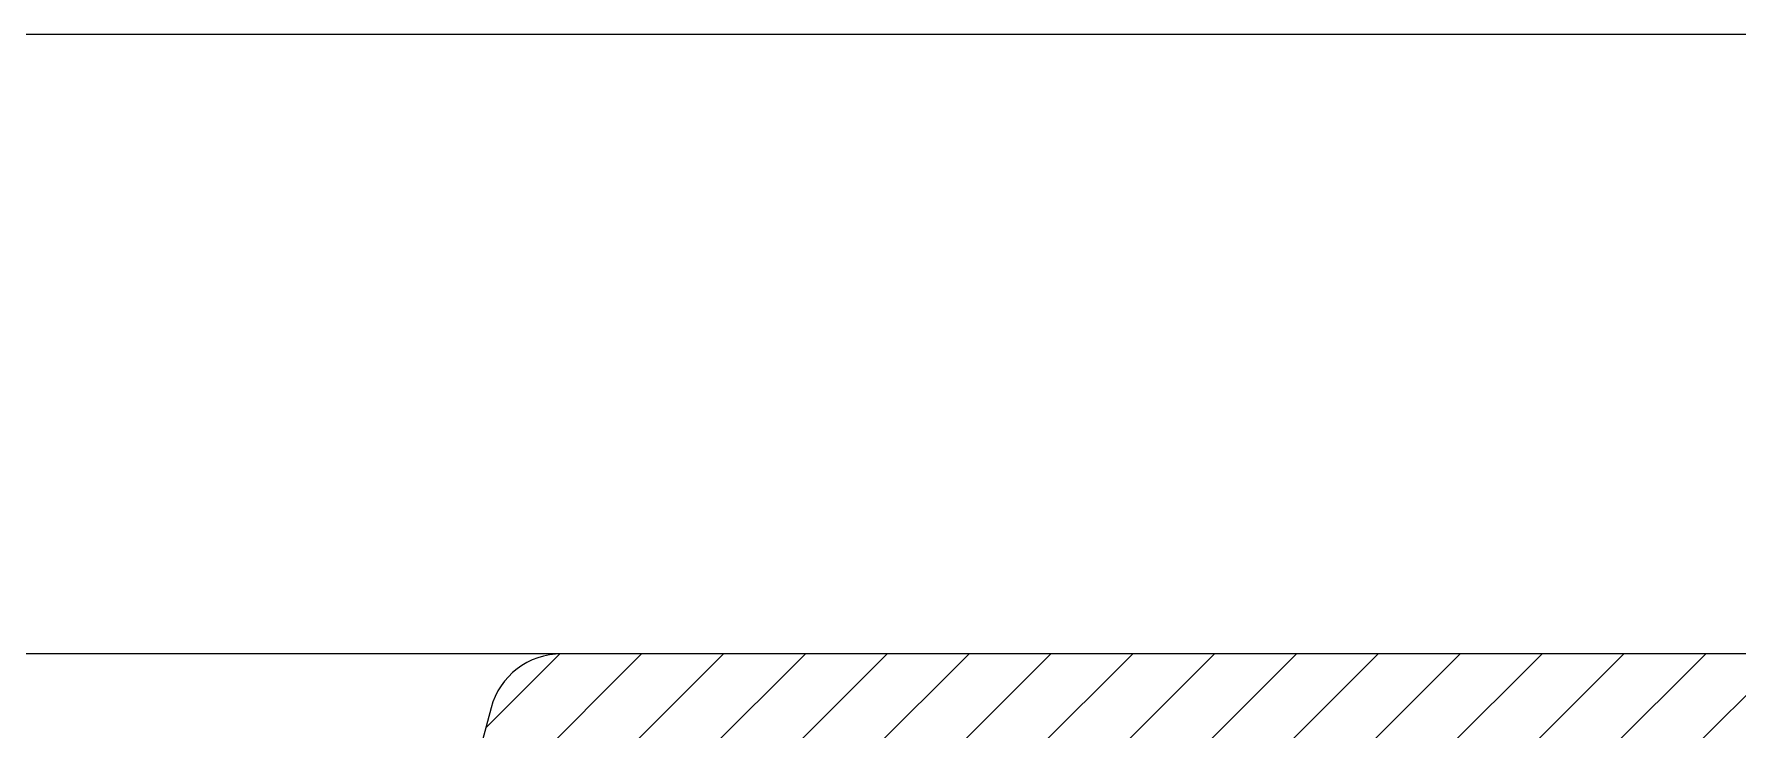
# Model space of a CAD drawing. Header units: millimetres. Extents: x -20000 to 230000, y -17405 to 24510.
# Drawn here: x 45034.92 to 45081.65, y -15374.16 to -15355.07 of the extents above; entities that cross this region are included whole.
import ezdxf

# ---------------------------------------------------------------- set-up
doc = ezdxf.new("R2010")
doc.units = ezdxf.units.MM
doc.layers.get('0').update_dxf_attribs({"lineweight": 13})
doc.layers.add('1 - Aluminium', color=150, linetype='Continuous', lineweight=13)
doc.layers.add('1 - PVC', color=7, linetype='Continuous', lineweight=13)

# ---------------------------------------------------------------- blocks, each defined once
blk = doc.blocks.new('Rehau - Gamme Performance - Z55')
at = {"layer": '1 - PVC'}
h = blk.add_hatch(dxfattribs=at)
h.set_pattern_fill('ANSI31', color=256, scale=0.5, angle=90, style=0)
h.set_pattern_definition([(225, (0, 0), (-1.122532015133644, 1.122532015133644), [])])
edge = h.paths.add_edge_path(flags=16)
edge.add_line((-65.87251832466427, 51.19881142177838), (-65.47091301459295, 49.70000000000073))
edge.add_line((-65.47091301459295, 49.70000000000073), (-56, 49.70000000000073))
edge.add_line((-56, 49.70000000000073), (-56, 57.29999999999927))
edge.add_line((-56, 57.29999999999927), (-69.57885222706682, 57.29999999999928))
edge.add_line((-69.57885222706682, 57.29999999999928), (-70.677443916029, 53.19999999999892))
edge.add_line((-70.677443916029, 53.19999999999892), (-68.48051805564319, 53.19999999999892))
edge.add_arc((-68.48051805564319, 50.50000000000004), 2.69999999999888, 15.000000000040075, 90, ccw=False)
h.paths.add_polyline_path([(-27.20000000352593, 57.30000000000109), (-27.20000000352593, 49.70000000000073), (-55, 49.70000000000073), (-55, 57.30000000000109)], flags=16)
edge = h.paths.add_edge_path()
edge.add_line((-52.29999999999563, 5.000000000000004), (-54.5, 5.000000000000004))
edge.add_arc((-54.5, 4.500000000000004), 0.5, 90, 180)
edge.add_line((-55, 4.500000000000004), (-55, 1.000000000000004))
edge.add_arc((-54, 1.000000000000003), 1, 180, 270)
edge.add_line((-54, 3.306546357697854e-15), (-2, 1.224646799147351e-16))
edge.add_arc((-2, 2), 2, 270, 360)
edge.add_line((1.224646799147353e-16, 2), (8.572527594031472e-16, 14))
edge.add_line((8.572527594031472e-16, 14), (-3.005255888325336, 14))
edge.add_arc((-3.005255888324402, 13.80000000000172), 0.1999999999982798, 90.00000000026766, 165.00000000006)
edge.add_line((-3.198441053580608, 13.85176380902158), (-3.493185165250906, 12.75176380902121))
edge.add_arc((-3.299999999994521, 12.69999999999905), 0.1999999999990494, 164.9999999994347, 269.9999999996813)
edge.add_line((-3.299999999995634, 12.5), (-2.299999999995634, 12.5))
edge.add_arc((-2.299999999998362, 12.20000000000164), 0.2999999999983629, -5.210836206970271e-10, 89.99999999947892, ccw=False)
edge.add_line((-1.999999999999999, 12.19999999999891), (-1.999999999999999, 9.5))
edge.add_arc((-2.499999999999502, 9.499999999999503), 0.4999999999995028, -90.00000000005701, 5.701394911739044e-11, ccw=False)
edge.add_line((-2.5, 9), (-6.519481944349536, 9))
edge.add_arc((-6.519481944348197, 9.499999999998188), 0.4999999999981881, 194.9999999998352, 269.99999999984664, ccw=False)
edge.add_line((-7.002444857491354, 9.370590477448786), (-7.739777747883635, 12.12235428646818))
edge.add_arc((-7.449999999996928, 12.19999999999979), 0.3000000000002084, 90.0000000000307, 195.0000000001583, ccw=False)
edge.add_line((-7.449999999997089, 12.5), (-6.699999999997089, 12.5))
edge.add_arc((-6.699999999998201, 12.69999999999905), 0.1999999999990489, 270.0000000003186, 375.0000000005654)
edge.add_line((-6.506814834741816, 12.75176380902121), (-6.801558946412114, 13.85176380902158))
edge.add_arc((-6.994744111668309, 13.80000000000173), 0.1999999999982653, 14.99999999993691, 89.99999999973564)
edge.add_line((-6.994744111667386, 14), (-20.00000000352884, 14))
edge.add_line((-20.00000000352884, 14), (-20.00000000352884, 21.89999999999964))
edge.add_line((-20.00000000352884, 21.89999999999964), (-22.20000000352593, 21.89999999999964))
edge.add_line((-22.20000000352593, 21.89999999999964), (-22.20000000352593, 23.24485357832054))
edge.add_line((-22.20000000352593, 23.24485357832054), (-24.00000000352884, 23.89999999999964))
edge.add_line((-24.00000000352884, 23.89999999999964), (-24.00000000352884, 21.75))
edge.add_line((-24.00000000352884, 21.75), (-30.30000000352447, 21.75))
edge.add_arc((-30.30000000352447, 23.25), 1.5, 180, 270, ccw=False)
edge.add_line((-31.80000000352447, 23.25), (-31.80000000352447, 29.5))
edge.add_line((-31.80000000352447, 29.5), (-32.30000000352447, 30))
edge.add_line((-32.30000000352447, 30), (-31.80000000352447, 30.5))
edge.add_line((-31.80000000352447, 30.5), (-31.80000000352447, 36.75))
edge.add_arc((-30.30000000352447, 36.75), 1.5, 90, 180, ccw=False)
edge.add_line((-30.30000000352447, 38.25), (-24.00000000352884, 38.25))
edge.add_line((-24.00000000352884, 38.25), (-24.00000000352884, 36.10000000000036))
edge.add_line((-24.00000000352884, 36.10000000000036), (-22.20000000352593, 36.75514642167946))
edge.add_line((-22.20000000352593, 36.75514642167946), (-22.20000000352593, 38.10000000000036))
edge.add_line((-22.20000000352593, 38.10000000000036), (-20.00000000352884, 38.10000000000036))
edge.add_line((-20.00000000352884, 38.10000000000036), (-20.00000000352884, 51.70000000000073))
edge.add_line((-20.00000000352884, 51.70000000000073), (-21.00000000352884, 51.70000000000073))
edge.add_line((-21.00000000352884, 51.70000000000073), (-21.00000000352884, 50.70000000000073))
edge.add_line((-21.00000000352884, 50.70000000000073), (-25.00000000352884, 50.70000000000073))
edge.add_line((-25.00000000352884, 50.70000000000073), (-25.00000000352884, 57))
edge.add_arc((-24.00000000352884, 57), 1, 90, 180, ccw=False)
edge.add_line((-24.00000000352884, 58), (-22.00000000352884, 58))
edge.add_line((-22.00000000352884, 58), (-22.00000000352884, 57.5))
edge.add_line((-22.00000000352884, 57.5), (-20.50000000352884, 57.5))
edge.add_line((-20.50000000352884, 57.5), (-20.50000000352884, 59))
edge.add_arc((-21.50000000352884, 59), 1, 0, 90)
edge.add_line((-21.50000000352884, 60), (-30.00000000352884, 60))
edge.add_line((-30.00000000352884, 60), (-70.11598111865169, 60.00000000000001))
edge.add_arc((-70.1159811186501, 58.00000000000266), 1.999999999997343, 90.00000000004562, 165.0000000000639)
edge.add_line((-72.04783277122624, 58.51763809020486), (-75, 47.50000000000001))
edge.add_line((-75, 47.50000000000001), (-75, 46.00000000000001))
edge.add_line((-75, 46.00000000000001), (-71.99474411166739, 46.00000000000001))
edge.add_arc((-71.99474411166878, 46.19999999999825), 0.1999999999982407, 270.000000000399, 345.0000000006081)
edge.add_line((-71.80155894641211, 46.14823619098025), (-71.50681483474182, 47.24823619098243))
edge.add_arc((-71.69999999999817, 47.30000000000173), 0.1999999999982765, 345.0000000002252, 449.9999999996906)
edge.add_line((-71.69999999999709, 47.50000000000001), (-72.44999999999709, 47.50000000000001))
edge.add_arc((-72.44999999999695, 47.8000000000002), 0.3000000000001961, 164.9999999998384, 269.9999999999729, ccw=False)
edge.add_line((-72.73977774788364, 47.87764571353183), (-72.00244485749863, 50.62940952255122))
edge.add_arc((-71.5194819443508, 50.49999999999819), 0.5000000000036422, 89.9999999998551, 164.9999999999016, ccw=False)
edge.add_line((-71.51948194434954, 51.00000000000183), (-68.48051805564319, 51.00000000000001))
edge.add_arc((-68.48051805564357, 50.50000000000242), 0.4999999999975842, 14.99999999999801, 89.99999999995612, ccw=False)
edge.add_line((-67.99755514250137, 50.62940952255304), (-67.26022225210909, 47.87764571353183))
edge.add_arc((-67.5499999999955, 47.8), 0.2999999999999861, -90.00000000002439, 15.000000000212992, ccw=False)
edge.add_line((-67.54999999999563, 47.50000000000001), (-68.29999999999563, 47.50000000000001))
edge.add_arc((-68.2999999999979, 47.29999999999871), 0.200000000001296, 89.9999999993527, 194.9999999986473)
edge.add_line((-68.49318516525818, 47.24823619098243), (-68.19844105358061, 46.14823619098025))
edge.add_arc((-68.00525588832438, 46.19999999999768), 0.1999999999976693, 194.9999999992672, 269.9999999997273)
edge.add_line((-68.00525588832534, 46.00000000000001), (-65.5, 46.00000000000001))
edge.add_line((-65.5, 46.00000000000001), (-65.5, 47.50000000000001))
edge.add_line((-65.5, 47.50000000000001), (-50.22787593817338, 47.5))
edge.add_arc((-50.22787593817412, 46.50000000000196), 0.9999999999980389, -4.500000000040188, 89.99999999995771, ccw=False)
edge.add_line((-49.230958604443, 46.42154090427357), (-52, 11.23753400942223))
edge.add_line((-52, 11.23753400942224), (-55, 11.5))
edge.add_line((-55, 11.5), (-55, 9.000000000000004))
edge.add_line((-55, 9.000000000000004), (-51.50847331320983, 9.000000000000004))
edge.add_arc((-51.5084733132132, 14.00000000000103), 5.000000000001023, 270.0000000000385, 295.0000000000382)
edge.add_line((-49.39538200450625, 9.46846106481826), (-48.92550278250565, 9.687569344445368))
edge.add_arc((-48.41836086841914, 8.600000000007077), 1.199999999993857, 74.20892022657262, 115.0000000000137, ccw=False)
edge.add_arc((-48.5, 8.311321888265972), 1.499999999999998, 1.34718902700115e-11, 74.20892022657029, ccw=False)
edge.add_line((-47, 8.311321888266324), (-47, 3.70000000000073))
edge.add_arc((-48, 3.70000000000073), 1, -90, 0, ccw=False)
edge.add_line((-48, 2.700000000000731), (-52.29999999999563, 2.700000000000731))
edge.add_line((-52.29999999999563, 2.700000000000731), (-52.29999999999563, 5.000000000000004))
edge = h.paths.add_edge_path(flags=16)
edge.add_arc((-35.80000000352447, 28.5), 1, 180, 270)
edge.add_line((-35.80000000352447, 27.5), (-34.00000000352884, 27.5))
edge.add_line((-34.00000000352884, 27.5), (-34.00000000352884, 23.25))
edge.add_arc((-34.00000000352702, 23.05000000000109), 0.1999999999989086, 90.0000000005211, 180.0000000005211)
edge.add_line((-34.20000000352593, 23.04999999999928), (-34.20000000352593, 2.699999999998912))
edge.add_line((-34.20000000352593, 2.699999999998911), (-44.79999999999563, 2.699999999998911))
edge.add_line((-44.79999999999563, 2.699999999998911), (-44.79999999999563, 4.199999999998911))
edge.add_line((-44.79999999999563, 4.199999999998911), (-44.79999999999563, 5.800000000001094))
edge.add_line((-44.79999999999563, 5.800000000001094), (-44.79999999999563, 8.311321888266324))
edge.add_arc((-48.49999999999427, 8.311321888267054), 3.699999999998631, 359.9999999999887, 434.2089202265474)
edge.add_arc((-48.41836086841614, 8.599999999998895), 3.400000000002142, 74.20892022654432, 113.1443181339283)
edge.add_line((-49.75472569586418, 11.72636035158576), (-49.17440767002699, 19.10000000000037))
edge.add_line((-49.17440767002699, 19.10000000000037), (-46.89684091042, 48.03922954786503))
edge.add_arc((-46.39838224355474, 48.00000000000131), 0.4999999999986852, 90.00000000000807, 175.5000000000115, ccw=False)
edge.add_line((-46.39838224355481, 48.5), (-31.90000000353029, 48.5))
edge.add_line((-31.90000000353029, 48.5), (-22.20000000352593, 48.5))
edge.add_line((-22.20000000352593, 48.5), (-22.20000000352593, 40.44999999999891))
edge.add_line((-22.20000000352593, 40.44999999999891), (-30.30000000352447, 40.44999999999891))
edge.add_arc((-30.30000000352732, 36.74999999999739), 3.700000000001523, 89.99999999995588, 179.9999999999595)
edge.add_line((-34.00000000352884, 36.75), (-34.00000000352884, 32.5))
edge.add_line((-34.00000000352884, 32.5), (-35.80000000352447, 32.5))
edge.add_arc((-35.80000000352447, 31.5), 1, 90, 179.9999999999998)
edge.add_line((-36.80000000352447, 31.5), (-36.80000000352447, 30.89999999999964))
edge.add_line((-36.80000000352447, 30.89999999999964), (-34.00000000352884, 30.89999999999964))
edge.add_line((-34.00000000352884, 30.89999999999964), (-34.00000000352884, 29.10000000000037))
edge.add_line((-34.00000000352884, 29.10000000000037), (-36.80000000352447, 29.10000000000037))
edge.add_line((-36.80000000352447, 29.10000000000037), (-36.80000000352447, 28.5))
edge = h.paths.add_edge_path(flags=16)
edge.add_line((-22.20000000352593, 2.69999999999891), (-22.20000000352593, 19.54999999999927))
edge.add_line((-22.20000000352593, 19.54999999999927), (-30.30000000352447, 19.54999999999928))
edge.add_arc((-30.30000000352655, 23.2500000000047), 3.700000000005421, 223.1362588713335, 270.0000000000321, ccw=False)
edge.add_line((-33.00000000352884, 20.72017787186451), (-33.00000000352884, 2.699999999998912))
edge.add_line((-33.00000000352884, 2.699999999998911), (-22.20000000352593, 2.69999999999891))
h.paths.add_polyline_path([(-13, 11.79999999999927), (-13, 2.699999999998909), (-21.20000000352593, 2.69999999999891), (-21.20000000352593, 11.79999999999927)], flags=16)
edge = h.paths.add_edge_path(flags=16)
edge.add_arc((-6.519481944347775, 9.499999999998549), 2.699999999999276, 194.9999999999267, 269.99999999996265, ccw=False)
edge.add_line((-9.127481675328454, 8.801188578225265), (-9.931010774045717, 11.79999999999927))
edge.add_line((-9.931010774045717, 11.79999999999927), (-12, 11.79999999999927))
edge.add_line((-12, 11.79999999999927), (-12, 2.699999999998909))
edge.add_line((-12, 2.699999999998909), (-2.69999999999709, 2.699999999998909))
edge.add_line((-2.69999999999709, 2.699999999998909), (-2.699999999997089, 6.799999999999272))
edge.add_line((-2.699999999997089, 6.799999999999272), (-6.519481944349536, 6.799999999999272))
at = {"layer": '1 - PVC', "linetype": 'ByBlock', "flags": 128}
blk.add_lwpolyline([(-30.00000000352884, 60), (-70.11598111865169, 60.00000000000001, 0.3394542588634644), (-72.04783277122624, 58.51763809020486), (-75, 47.50000000000001)], format="xyb", dxfattribs=at)
blk = doc.blocks.new('*U316')
at = {"layer": '1 - Aluminium'}
blk.add_line((15.11598111861713, 60), (411.884018881383, 60.0000000000001), dxfattribs=at)
blk.add_blockref('Rehau - Gamme Performance - Z55', (435, -16.9999999999999))
blk = doc.blocks.new('*U319')
at = {"layer": '1 - PVC'}
blk.add_line((-51.00000000000016, 103.8840188831164), (-51.00000000000001, 15.11598111865169), dxfattribs=at)

msp = doc.modelspace()

# ---------------------------------------------------------------- block references
msp.add_blockref('*U316', (44684.49995186399, -15415.07159325538))
at = {"rotation": 270}
msp.add_blockref('*U319', (44945.49995186222, -15423.07159325538), dxfattribs=at)

doc.saveas('drawing.dxf')
